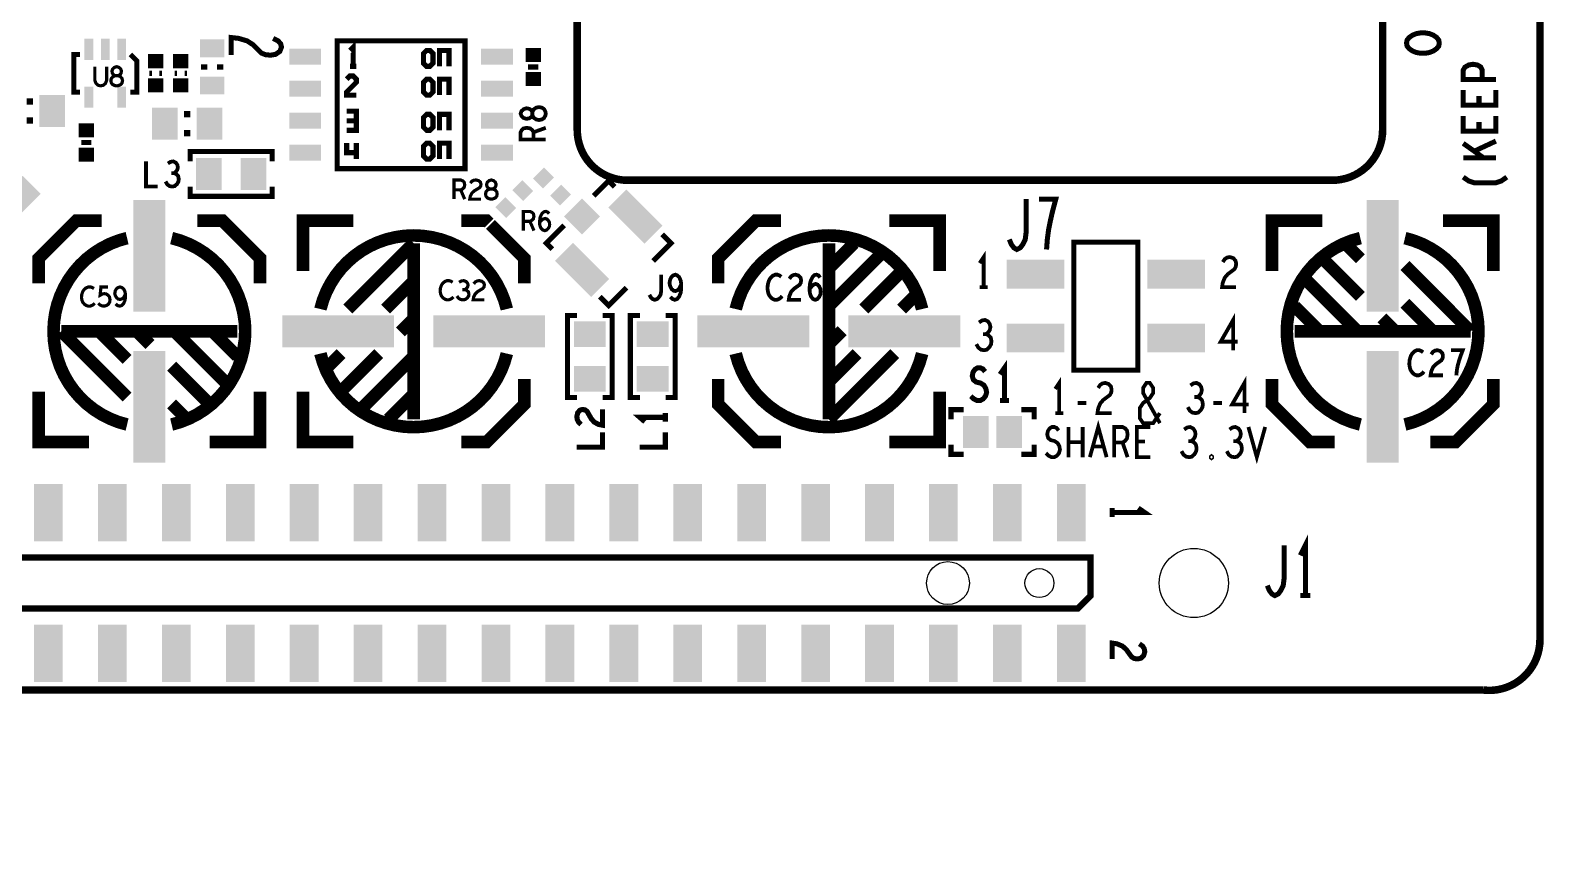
# Model space of a CAD drawing. Extents: x -1.1 to 98.7, y 7.6 to 73.9.
# Drawn here: x 35.5 to 95.7, y 9.8 to 43 of the extents above; entities that cross this region are included whole.
import ezdxf

# ---------------------------------------------------------------- set-up
doc = ezdxf.new("R2010")
doc.units = 0
doc.layers.get('0').update_dxf_attribs({"linetype": 'CONTINUOUS'})
for name, color, linetype in [('BOARD_ART', 7, 'CONTINUOUS'), ('PASTETOP_ART', 3, 'CONTINUOUS'), ('SILK_TOP_ART', 14, 'CONTINUOUS'), ('TRANSPORTPIAESII-1-4_DRL', 13, 'CONTINUOUS')]:
    doc.layers.add(name, color=color, linetype=linetype)

# ---------------------------------------------------------------- blocks, each defined once
blk = doc.blocks.new('RECTANGLE_72')
blk.add_solid([(0.4826, 0.3556), (0.4826, -0.3556), (-0.4826, 0.3556), (-0.4826, -0.3556)])
blk = doc.blocks.new('RECTANGLE_18')
blk.add_solid([(0.508, 0.635), (0.508, -0.635), (-0.508, 0.635), (-0.508, -0.635)])
blk = doc.blocks.new('CUSTOM_74')
for points in [[(-0.413092, 0.01796), (-0.01796, 0.413092), (0.377172, 0.01796), (-0.01796, 0.413092)], [(-0.377172, -0.01796), (-0.413092, 0.01796), (0.413092, -0.01796), (0.377172, 0.01796)], [(0.01796, -0.413092), (-0.377172, -0.01796), (0.01796, -0.413092), (0.413092, -0.01796)]]:
    blk.add_solid(points)
blk = doc.blocks.new('CUSTOM_62')
for points in [[(-0.628616, 0.089804), (0.089804, 0.808224), (0.808224, 0.089804), (0.089804, 0.808224)], [(-0.808224, -0.089804), (-0.628616, 0.089804), (0.628616, -0.089804), (0.808224, 0.089804)], [(-0.089804, -0.808224), (-0.808224, -0.089804), (-0.089804, -0.808224), (0.628616, -0.089804)]]:
    blk.add_solid(points)
blk = doc.blocks.new('RECTANGLE_71')
blk.add_solid([(2.2225, 0.635), (2.2225, -0.635), (-2.2225, 0.635), (-2.2225, -0.635)])
blk = doc.blocks.new('RECTANGLE_69')
blk.add_solid([(1.143, 0.5715), (1.143, -0.5715), (-1.143, 0.5715), (-1.143, -0.5715)])
blk = doc.blocks.new('RECTANGLE_70')
blk.add_solid([(0.635, 2.2225), (0.635, -2.2225), (-0.635, 2.2225), (-0.635, -2.2225)])
blk = doc.blocks.new('RECTANGLE_73')
blk.add_solid([(0.1778, 0.4191), (0.1778, -0.4191), (-0.1778, 0.4191), (-0.1778, -0.4191)])
blk = doc.blocks.new('RECTANGLE_64')
blk.add_solid([(0.635, 0.3175), (0.635, -0.3175), (-0.635, 0.3175), (-0.635, -0.3175)])
blk = doc.blocks.new('RECTANGLE_21')
blk.add_solid([(0.635, 0.508), (0.635, -0.508), (-0.635, 0.508), (-0.635, -0.508)])
blk = doc.blocks.new('RECTANGLE_16')
blk.add_solid([(0.3048, 0.2794), (0.3048, -0.2794), (-0.3048, 0.2794), (-0.3048, -0.2794)])
blk = doc.blocks.new('CUSTOM_61')
for points in [[(-1.07763, 0.35921), (-0.35921, 1.07763), (0.35921, 0.35921), (-0.35921, 1.07763)], [(-0.35921, -0.35921), (-1.07763, 0.35921), (1.07763, -0.35921), (0.35921, 0.35921)], [(0.35921, -1.07763), (-0.35921, -0.35921), (0.35921, -1.07763), (1.07763, -0.35921)]]:
    blk.add_solid(points)
blk = doc.blocks.new('RECTANGLE_25')
blk.add_solid([(0.5715, 1.143), (0.5715, -1.143), (-0.5715, 1.143), (-0.5715, -1.143)])
blk = doc.blocks.new('CUSTOM_66')
for points in [[(-0.71842, 0), (0, 0.71842), (0.71842, 0), (0, 0.71842)], [(0, -0.71842), (-0.71842, 0), (0, -0.71842), (0.71842, 0)]]:
    blk.add_solid(points)
blk = doc.blocks.new('CUSTOM_65')
for points in [[(-0.413092, -0.01796), (-0.377172, 0.01796), (0.377172, -0.01796), (0.413092, 0.01796)], [(-0.377172, 0.01796), (0.01796, 0.413092), (0.413092, 0.01796), (0.01796, 0.413092)], [(-0.01796, -0.413092), (-0.413092, -0.01796), (-0.01796, -0.413092), (0.377172, -0.01796)]]:
    blk.add_solid(points)
blk = doc.blocks.new('ROUND_26')
blk.add_circle((0, 0), 0.575)
blk = doc.blocks.new('ROUND_27')
blk.add_circle((0, 0), 0.85)
blk = doc.blocks.new('ROUND_22')
blk.add_circle((0, 0), 1.375)

msp = doc.modelspace()

# ---------------------------------------------------------------- linework, layer by layer
at = {"layer": 'BOARD_ART', "const_width": 0.3}
for points in [[(95.5, 18.75), (95.5, 60)], [(57.25, 59), (57.25, 39)], [(89.25, 39), (89.25, 59)], [(59.25, 37), (87.25, 37)], [(19.75, 10), (19.75, 16.5), (20, 16.75), (78.75, 16.75), (85.5, 16.75)], [(85.5, 16.75), (85.5, 16.75), (93.25, 16.75)]]:
    msp.add_lwpolyline(points, dxfattribs=at)
for points in [[(57.25, 39, 0.4142136), (59.25, 37)], [(87.25, 37, 0.4142136), (89.25, 39)], [(93.25, 16.75, 0.4490659), (95.5, 18.75)]]:
    msp.add_lwpolyline(points, format="xyb", dxfattribs=at)
at = {"layer": 'SILK_TOP_ART'}
for points, const_width in [([(45.1667, 42.6367), (45.3666, 42.5367), (45.4667, 42.42), (45.5, 42.2867), (45.4333, 42.12), (45.2667, 42.0033), (45.0667, 41.97), (44.8666, 41.9867), (44.7, 42.0533), (44.3667, 42.3867), (44.1333, 42.5367), (43.7999, 42.6367), (43.5, 42.67), (43.5, 41.97)], 0.2), ([(91.5, 42.45), (91.4783, 42.33), (91.3917, 42.225), (91.2617, 42.135), (91.11, 42.075), (90.9367, 42.045), (90.7633, 42.045), (90.59, 42.075), (90.4383, 42.135), (90.3083, 42.225), (90.2217, 42.33), (90.2, 42.45), (90.2217, 42.57), (90.3083, 42.675), (90.4383, 42.765), (90.59, 42.825), (90.7633, 42.855), (90.9367, 42.855), (91.11, 42.825), (91.2617, 42.765), (91.3917, 42.675), (91.4783, 42.57), (91.5, 42.45)], 0.2), ([(37.5, 40.5), (37.25, 40.5), (37.25, 42), (37.5, 42)], 0.2), ([(39.5, 42), (39.75, 41.75), (39.75, 40.5), (39.5, 40.5)], 0.2), ([(47.71, 42.54), (47.71, 37.46), (52.79, 37.46), (52.79, 42.54), (47.71, 42.54)], 0.2032), ([(48.218, 42.159), (48.345, 42.286), (48.345, 41.524)], 0.2032), ([(51.139, 42.032), (51.139, 41.651), (51.266, 41.524), (51.393, 41.524), (51.52, 41.651), (51.52, 42.032), (51.393, 42.159), (51.266, 42.159), (51.139, 42.032)], 0.2032), ([(51.774, 41.524), (51.774, 42.159), (52.155, 42.159), (52.155, 41.524)], 0.2032), ([(38.0847, 41.512), (38.0847, 40.9659), (38.127, 40.8516), (38.2117, 40.7754), (38.3175, 40.75), (38.4233, 40.7754), (38.508, 40.8516), (38.5503, 40.9659), (38.5503, 41.512)], 0.127), ([(38.9525, 40.75), (39.0266, 40.7627), (39.1112, 40.8008), (39.1642, 40.8643), (39.1853, 40.9532), (39.1642, 41.0421), (39.1007, 41.1183), (39.0054, 41.1564), (38.8996, 41.1564), (38.8361, 41.1818), (38.7832, 41.2453), (38.762, 41.3342), (38.7938, 41.4231), (38.8678, 41.4866), (38.9525, 41.512), (39.0372, 41.4866), (39.1112, 41.4231), (39.143, 41.3342), (39.1218, 41.2453), (39.0689, 41.1818), (39.0054, 41.1564), (38.8996, 41.1564), (38.8043, 41.1183), (38.7408, 41.0421), (38.7197, 40.9532), (38.7408, 40.8643), (38.7938, 40.8008), (38.8784, 40.7627), (38.9525, 40.75)], 0.127), ([(42.3055, 41.5), (42.5595, 41.5)], 0.2032), ([(42.9405, 41.5), (43.1945, 41.5)], 0.2032), ([(48.218, 41.524), (48.472, 41.524)], 0.2032), ([(55.3, 41.5), (55.7, 41.5)], 0.2032), ([(93.75, 41.008), (92.45, 41.008), (92.45, 41.368), (92.515, 41.488), (92.6667, 41.578), (92.84, 41.608), (93.0133, 41.578), (93.1433, 41.503), (93.2084, 41.368), (93.2084, 41.008)], 0.2), ([(40.25, 41.25), (40.35, 41.25)], 0.2032), ([(40.65, 41.25), (40.75, 41.25)], 0.2032), ([(41.25, 41.25), (41.35, 41.25)], 0.2032), ([(41.65, 41.25), (41.75, 41.25)], 0.2032), ([(48.091, 41.016), (48.218, 41.143), (48.345, 41.143), (48.472, 41.016), (48.472, 40.889), (48.091, 40.508), (48.091, 40.381), (48.472, 40.381)], 0.2032), ([(51.139, 40.508), (51.139, 40.889), (51.266, 41.016), (51.393, 41.016), (51.52, 40.889), (51.52, 40.508), (51.393, 40.381), (51.266, 40.381), (51.139, 40.508)], 0.2032), ([(51.774, 40.381), (51.774, 41.016), (52.155, 41.016), (52.155, 40.381)], 0.2032), ([(35.5, 40.258), (35.5, 40.004)], 0.254), ([(93.75, 40.581), (93.75, 39.981), (92.45, 39.981), (92.45, 40.581)], 0.2), ([(93.0783, 40.341), (93.0783, 39.981)], 0.2), ([(41.75, 39.758), (41.75, 39.504)], 0.254), ([(48.091, 39.746), (48.472, 39.746), (48.472, 38.984), (48.091, 38.984)], 0.2032), ([(51.139, 39.492), (51.139, 39.111), (51.266, 38.984), (51.393, 38.984), (51.52, 39.111), (51.52, 39.492), (51.393, 39.619), (51.266, 39.619), (51.139, 39.492)], 0.2032), ([(51.774, 38.984), (51.774, 39.619), (52.155, 39.619), (52.155, 38.984)], 0.2032), ([(56, 39.65), (55.9833, 39.7317), (55.9333, 39.825), (55.85, 39.8833), (55.7333, 39.9067), (55.6167, 39.8833), (55.5167, 39.8133), (55.4667, 39.7083), (55.4667, 39.5917), (55.4333, 39.5217), (55.35, 39.4633), (55.2333, 39.44), (55.1167, 39.475), (55.0333, 39.5567), (55, 39.65), (55.0333, 39.7433), (55.1167, 39.825), (55.2333, 39.86), (55.35, 39.8367), (55.4333, 39.7783), (55.4667, 39.7083), (55.4667, 39.5917), (55.5167, 39.4867), (55.6167, 39.4167), (55.7333, 39.3933), (55.85, 39.4167), (55.9333, 39.475), (55.9833, 39.5683), (56, 39.65)], 0.15), ([(35.5, 39.496), (35.5, 39.242)], 0.254), ([(41.75, 38.996), (41.75, 38.742)], 0.254), ([(48.472, 39.365), (48.091, 39.365)], 0.2032), ([(56, 38.6167), (55, 38.6167), (55, 38.9083), (55.05, 39.0017), (55.1167, 39.06), (55.25, 39.0833), (55.3833, 39.06), (55.4667, 38.99), (55.5167, 38.9083), (55.5167, 38.6167)], 0.15), ([(55.5167, 38.9083), (56, 39.0833)], 0.15), ([(93.75, 39.554), (93.75, 38.954), (92.45, 38.954), (92.45, 39.554)], 0.2), ([(93.0783, 39.314), (93.0783, 38.954)], 0.2), ([(37.55, 38.5), (37.95, 38.5)], 0.2032), ([(48.091, 38.476), (48.091, 38.095), (48.472, 38.095)], 0.2032), ([(48.472, 38.476), (48.472, 37.841)], 0.2032), ([(51.139, 37.968), (51.139, 38.349), (51.266, 38.476), (51.393, 38.476), (51.52, 38.349), (51.52, 37.968), (51.393, 37.841), (51.266, 37.841), (51.139, 37.968)], 0.2032), ([(51.774, 37.841), (51.774, 38.476), (52.155, 38.476), (52.155, 37.841)], 0.2032), ([(92.45, 38.467), (93.2517, 37.897)], 0.2), ([(93.75, 38.557), (92.8834, 38.152)], 0.2), ([(41.8744, 37.758), (41.8744, 38.139), (45.1256, 38.139), (45.1256, 37.758)], 0.2032), ([(93.75, 37.897), (92.45, 37.897)], 0.2), ([(40.1167, 37.75), (40.1167, 36.75), (40.5833, 36.75)], 0.15), ([(40.8933, 36.95), (40.9633, 36.8333), (41.0567, 36.7667), (41.1617, 36.75), (41.255, 36.7667), (41.3483, 36.85), (41.4067, 36.95), (41.4183, 37.05), (41.395, 37.1666), (41.3133, 37.25), (41.2317, 37.2833), (41.1267, 37.2833)], 0.15), ([(41.2317, 37.2833), (41.3017, 37.3333), (41.36, 37.4166), (41.3833, 37.5167), (41.36, 37.6167), (41.3017, 37.7), (41.1967, 37.75), (41.0917, 37.7333), (40.9867, 37.6667)], 0.15), ([(45.1256, 36.742), (45.1256, 36.361), (41.8744, 36.361), (41.8744, 36.742)], 0.2032), ([(52.3558, 36.25), (52.3558, 37.012), (52.6204, 37.012), (52.7051, 36.9739), (52.758, 36.9231), (52.7792, 36.8215), (52.758, 36.7199), (52.6945, 36.6564), (52.6204, 36.6183), (52.3558, 36.6183)], 0.127), ([(52.6204, 36.6183), (52.7792, 36.25)], 0.127), ([(53.0014, 36.885), (53.0649, 36.9612), (53.139, 36.9993), (53.2237, 37.012), (53.3295, 36.9866), (53.4036, 36.9231), (53.4248, 36.8469), (53.4142, 36.7707), (53.3718, 36.7072), (53.1602, 36.5802), (53.0649, 36.4913), (53.0014, 36.3643), (52.9802, 36.25), (53.4248, 36.25)], 0.127), ([(53.8375, 36.25), (53.9116, 36.2627), (53.9962, 36.3008), (54.0492, 36.3643), (54.0703, 36.4532), (54.0492, 36.5421), (53.9857, 36.6183), (53.8904, 36.6564), (53.7846, 36.6564), (53.7211, 36.6818), (53.6682, 36.7453), (53.647, 36.8342), (53.6788, 36.9231), (53.7528, 36.9866), (53.8375, 37.012), (53.9222, 36.9866), (53.9962, 36.9231), (54.028, 36.8342), (54.0068, 36.7453), (53.9539, 36.6818), (53.8904, 36.6564), (53.7846, 36.6564), (53.6893, 36.6183), (53.6258, 36.5421), (53.6047, 36.4532), (53.6258, 36.3643), (53.6788, 36.3008), (53.7634, 36.2627), (53.8375, 36.25)], 0.127), ([(57.9057, 36.3806), (58.5, 36.9749), (58.7351, 36.7398)], 0.2032), ([(94.1833, 37.125), (93.9667, 36.975), (93.75, 36.9), (92.8834, 36.9), (92.6667, 36.975), (92.45, 37.125)], 0.2), ([(74.4167, 34.65), (74.5, 34.45), (74.6, 34.3167), (74.7167, 34.25), (74.85, 34.3167), (74.95, 34.45), (75.05, 34.65), (75.0833, 34.9166), (75.0833, 36.25)], 0.2), ([(75.8967, 34.25), (75.93, 34.6833), (75.98, 35.05), (76.0467, 35.3833), (76.13, 35.75), (76.2633, 36.25), (75.5967, 36.25)], 0.2), ([(35.85, 32.9), (35.85, 33.9), (37.35, 35.4), (38.35, 35.4)], 0.5), ([(44.65, 32.9), (44.65, 33.9), (43.15, 35.4), (42.15, 35.4)], 0.5), ([(48.35, 35.4), (46.35, 35.4), (46.35, 33.4)], 0.5), ([(52.65, 35.4), (53.65, 35.4), (53.7476, 35.3024)], 0.5), ([(53.8024, 35.2476), (55.15, 33.9), (55.15, 32.9)], 0.5), ([(55.1058, 35), (55.1058, 35.762), (55.3704, 35.762), (55.4551, 35.7239), (55.508, 35.6731), (55.5292, 35.5715), (55.508, 35.4699), (55.4445, 35.4064), (55.3704, 35.3683), (55.1058, 35.3683)], 0.127), ([(55.7514, 35.3175), (55.8255, 35.4064), (55.889, 35.4572), (55.9737, 35.4826), (56.0478, 35.4572), (56.1007, 35.4064), (56.143, 35.3302), (56.1536, 35.2413), (56.143, 35.1651), (56.1007, 35.0889), (56.0372, 35.0254), (55.9631, 35), (55.8784, 35.0254), (55.8043, 35.1016), (55.762, 35.2159), (55.7514, 35.3429), (55.7726, 35.508), (55.8043, 35.5969), (55.8572, 35.6858), (55.9313, 35.7493), (56.0054, 35.762), (56.0795, 35.7366), (56.1324, 35.6731)], 0.127), ([(65.35, 35.4), (64.35, 35.4), (62.85, 33.9), (62.85, 32.9)], 0.5), ([(69.65, 35.4), (71.65, 35.4), (71.65, 33.4)], 0.5), ([(84.85, 33.4), (84.85, 35.4), (86.85, 35.4)], 0.5), ([(93.65, 33.4), (93.65, 35.4), (91.65, 35.4)], 0.5), ([(55.3704, 35.3683), (55.5292, 35)], 0.127), ([(56.7322, 35.2071), (56.0251, 34.5), (56.2602, 34.2649)], 0.2032), ([(60.2678, 33.7929), (60.9749, 34.5), (60.6213, 34.8536)], 0.2032), ([(50.75, 34.5), (48.1349, 31.8849)], 0.5), ([(50.75, 27.5), (50.75, 34.5)], 0.5), ([(67.25, 33.5), (68.25, 34.5)], 0.5), ([(67.25, 34.5), (67.25, 27.5)], 0.5), ([(76.98, 29.46), (79.52, 29.46), (79.52, 34.54), (76.98, 34.54), (76.98, 29.46)], 0.2032), ([(88.3651, 33.8849), (87.85, 34.4)], 0.5), ([(67.25, 32), (69.25, 34)], 0.5), ([(73.4, 32.75), (73.4, 33.95), (73.24, 33.71)], 0.15), ([(82.8967, 33.75), (82.9767, 33.87), (83.07, 33.93), (83.1767, 33.95), (83.31, 33.91), (83.4033, 33.81), (83.43, 33.69), (83.4167, 33.57), (83.3633, 33.47), (83.0967, 33.27), (82.9767, 33.13), (82.8967, 32.93), (82.87, 32.75), (83.43, 32.75)], 0.15), ([(88.3651, 32.3849), (86.95, 33.8)], 0.5), ([(92.75, 31), (90.1349, 33.6151)], 0.5), ([(50.75, 33), (49.6349, 31.8849)], 0.5), ([(52.3003, 32.9485), (52.2368, 32.9866), (52.1628, 33.012), (52.0781, 33.012), (51.9828, 32.9739), (51.9088, 32.9104), (51.8558, 32.8342), (51.8135, 32.7072), (51.8029, 32.5929), (51.8241, 32.4786), (51.8558, 32.4024), (51.9193, 32.3262), (51.9934, 32.2754), (52.0675, 32.25), (52.1416, 32.25), (52.2157, 32.2754), (52.2792, 32.3135), (52.3321, 32.3643)], 0.127), ([(52.7766, 32.6564), (52.8401, 32.6945), (52.893, 32.758), (52.9142, 32.8342), (52.893, 32.9104), (52.8401, 32.9739), (52.7448, 33.012), (52.6496, 32.9993), (52.5543, 32.9485)], 0.127), ([(53.1364, 32.885), (53.1999, 32.9612), (53.274, 32.9993), (53.3587, 33.012), (53.4645, 32.9866), (53.5386, 32.9231), (53.5598, 32.8469), (53.5492, 32.7707), (53.5068, 32.7072), (53.2952, 32.5802), (53.1999, 32.4913), (53.1364, 32.3643), (53.1152, 32.25), (53.5598, 32.25)], 0.127), ([(60.1167, 32.45), (60.175, 32.35), (60.245, 32.2833), (60.3267, 32.25), (60.42, 32.2833), (60.49, 32.35), (60.56, 32.45), (60.5833, 32.5833), (60.5833, 33.25)], 0.15), ([(60.9517, 32.3666), (61.0333, 32.2833), (61.1267, 32.25), (61.22, 32.2833), (61.3017, 32.3833), (61.36, 32.5333), (61.3833, 32.6833), (61.3833, 32.8667), (61.36, 33.0167), (61.3017, 33.15), (61.2317, 33.2167), (61.15, 33.25), (61.0567, 33.2167), (60.9867, 33.15), (60.94, 33.05), (60.9167, 32.9166), (60.94, 32.8), (60.9983, 32.6833), (61.0683, 32.6166), (61.15, 32.6), (61.2433, 32.6333), (61.3133, 32.7167), (61.3833, 32.8667)], 0.15), ([(65.3567, 33.1667), (65.2867, 33.2167), (65.205, 33.25), (65.1117, 33.25), (65.0067, 33.2), (64.925, 33.1167), (64.8667, 33.0167), (64.82, 32.85), (64.8083, 32.7), (64.8317, 32.55), (64.8667, 32.45), (64.9367, 32.35), (65.0183, 32.2833), (65.1, 32.25), (65.1817, 32.25), (65.2633, 32.2833), (65.3333, 32.3333), (65.3917, 32.4)], 0.15), ([(65.6783, 33.0833), (65.7483, 33.1833), (65.83, 33.2333), (65.9233, 33.25), (66.04, 33.2167), (66.1217, 33.1333), (66.145, 33.0333), (66.1333, 32.9333), (66.0867, 32.85), (65.8533, 32.6833), (65.7483, 32.5667), (65.6783, 32.4), (65.655, 32.25), (66.145, 32.25)], 0.15), ([(66.4783, 32.6666), (66.56, 32.7833), (66.63, 32.85), (66.7233, 32.8833), (66.805, 32.85), (66.8633, 32.7833), (66.91, 32.6833), (66.9217, 32.5667), (66.91, 32.4667), (66.8633, 32.3666), (66.7933, 32.2833), (66.7117, 32.25), (66.6183, 32.2833), (66.5367, 32.3833), (66.49, 32.5333), (66.4783, 32.7), (66.5017, 32.9166), (66.5367, 33.0333), (66.595, 33.15), (66.6767, 33.2333), (66.7583, 33.25), (66.84, 33.2167), (66.8983, 33.1333)], 0.15), ([(68.6349, 31.8849), (70.05, 33.3)], 0.5), ([(88.25, 31), (86.25, 33)], 0.5), ([(38.0503, 32.6985), (37.9868, 32.7366), (37.9128, 32.762), (37.8281, 32.762), (37.7328, 32.7239), (37.6588, 32.6604), (37.6058, 32.5842), (37.5635, 32.4572), (37.5529, 32.3429), (37.5741, 32.2286), (37.6058, 32.1524), (37.6693, 32.0762), (37.7434, 32.0254), (37.8175, 32), (37.8916, 32), (37.9657, 32.0254), (38.0292, 32.0635), (38.0821, 32.1143)], 0.127), ([(38.2197, 32.1143), (38.2832, 32.0508), (38.3572, 32.0127), (38.4525, 32), (38.5478, 32.0254), (38.6218, 32.0762), (38.6748, 32.1651), (38.6853, 32.2667), (38.6642, 32.3683), (38.6112, 32.4318), (38.5372, 32.4826), (38.4631, 32.4953), (38.389, 32.4826), (38.2938, 32.4318), (38.3255, 32.762), (38.6112, 32.762)], 0.127), ([(38.9076, 32.0889), (38.9817, 32.0254), (39.0663, 32), (39.151, 32.0254), (39.2251, 32.1016), (39.278, 32.2159), (39.2992, 32.3302), (39.2992, 32.4699), (39.278, 32.5842), (39.2251, 32.6858), (39.1616, 32.7366), (39.0875, 32.762), (39.0028, 32.7366), (38.9393, 32.6858), (38.897, 32.6096), (38.8758, 32.508), (38.897, 32.4191), (38.9499, 32.3302), (39.0134, 32.2794), (39.0875, 32.2667), (39.1722, 32.2921), (39.2357, 32.3556), (39.2992, 32.4699)], 0.127), ([(52.4697, 32.4024), (52.5332, 32.3135), (52.6178, 32.2627), (52.7131, 32.25), (52.7978, 32.2627), (52.8824, 32.3262), (52.9353, 32.4024), (52.9459, 32.4786), (52.9248, 32.5675), (52.8507, 32.631), (52.7766, 32.6564), (52.6813, 32.6564)], 0.127), ([(59.2071, 32.7322), (58.5, 32.0251), (58.1464, 32.3787)], 0.2032), ([(70.1349, 31.8849), (70.65, 32.4)], 0.5), ([(73.24, 32.75), (73.56, 32.75)], 0.15), ([(86.75, 31), (85.75, 32)], 0.5), ([(91.25, 31), (90.1349, 32.1151)], 0.5), ([(50.75, 31.5), (50.2224, 30.9724)], 0.5), ([(57.242, 28.3744), (56.861, 28.3744), (56.861, 31.6256), (57.242, 31.6256)], 0.2032), ([(58.258, 31.6256), (58.639, 31.6256), (58.639, 28.3744), (58.258, 28.3744)], 0.2032), ([(59.742, 28.3744), (59.361, 28.3744), (59.361, 31.6256), (59.742, 31.6256)], 0.2032), ([(60.758, 31.6256), (61.139, 31.6256), (61.139, 28.3744), (60.758, 28.3744)], 0.2032), ([(67.25, 30.5), (67.7776, 31.0276)], 0.5), ([(73.4933, 30.89), (73.5733, 30.95), (73.64, 31.05), (73.6667, 31.17), (73.64, 31.29), (73.5733, 31.39), (73.4533, 31.45), (73.3333, 31.43), (73.2133, 31.35)], 0.15), ([(83.31, 30.25), (83.31, 31.45), (82.8167, 30.59), (83.4833, 30.59)], 0.15), ([(89.75, 31), (89.2224, 31.5276)], 0.5), ([(36.75, 31), (39.3651, 28.3849)], 0.5), ([(43.75, 31), (36.75, 31)], 0.5), ([(38.25, 31), (39.3651, 29.8849)], 0.5), ([(39.75, 31), (40.2776, 30.4724)], 0.5), ([(41.25, 31), (43.25, 29)], 0.5), ([(42.75, 31), (43.75, 30)], 0.5), ([(73.1067, 30.49), (73.1867, 30.35), (73.2933, 30.27), (73.4133, 30.25), (73.52, 30.27), (73.6267, 30.37), (73.6933, 30.49), (73.7067, 30.61), (73.68, 30.75), (73.5867, 30.85), (73.4933, 30.89), (73.3733, 30.89)], 0.15), ([(85.75, 31), (92.75, 31)], 0.5), ([(47.8651, 30.1151), (47.35, 29.6)], 0.5), ([(49.3651, 30.1151), (47.95, 28.7)], 0.5), ([(50.75, 30), (48.75, 28)], 0.5), ([(67.25, 27.5), (69.8651, 30.1151)], 0.5), ([(67.25, 29), (68.3651, 30.1151)], 0.5), ([(90.8567, 30.1667), (90.7867, 30.2167), (90.705, 30.25), (90.6117, 30.25), (90.5067, 30.2), (90.425, 30.1167), (90.3667, 30.0167), (90.32, 29.85), (90.3083, 29.7), (90.3317, 29.55), (90.3667, 29.45), (90.4367, 29.35), (90.5183, 29.2833), (90.6, 29.25), (90.6817, 29.25), (90.7633, 29.2833), (90.8333, 29.3333), (90.8917, 29.4)], 0.15), ([(91.1783, 30.0833), (91.2483, 30.1833), (91.33, 30.2333), (91.4233, 30.25), (91.54, 30.2167), (91.6217, 30.1333), (91.645, 30.0333), (91.6333, 29.9333), (91.5867, 29.85), (91.3533, 29.6833), (91.2483, 29.5667), (91.1783, 29.4), (91.155, 29.25), (91.645, 29.25)], 0.15), ([(92.1767, 29.25), (92.2, 29.4667), (92.235, 29.65), (92.2817, 29.8167), (92.34, 30), (92.4333, 30.25), (91.9667, 30.25)], 0.15), ([(41.1349, 29.6151), (42.55, 28.2)], 0.5), ([(72.885, 28.4233), (73.005, 28.315), (73.14, 28.25), (73.26, 28.25), (73.38, 28.315), (73.47, 28.4233), (73.515, 28.575), (73.485, 28.7266), (73.41, 28.8567), (73.275, 28.9433), (73.095, 28.9867), (72.99, 29.0733), (72.945, 29.225), (72.975, 29.3767), (73.05, 29.485), (73.155, 29.55), (73.26, 29.55), (73.365, 29.5067), (73.455, 29.3983)], 0.2), ([(74.227, 28.25), (74.227, 29.55), (74.047, 29.29)], 0.2), ([(52.65, 26.6), (53.65, 26.6), (55.15, 28.1), (55.15, 29.1)], 0.5), ([(65.35, 26.6), (64.35, 26.6), (62.85, 28.1), (62.85, 29.1)], 0.5), ([(76.4, 27.75), (76.4, 28.95), (76.24, 28.71)], 0.15), ([(77.9467, 28.75), (78.0267, 28.87), (78.12, 28.93), (78.2267, 28.95), (78.36, 28.91), (78.4533, 28.81), (78.48, 28.69), (78.4667, 28.57), (78.4133, 28.47), (78.1467, 28.27), (78.0267, 28.13), (77.9467, 27.93), (77.92, 27.75), (78.48, 27.75)], 0.15), ([(80.4, 27.35), (79.7333, 28.55), (79.7333, 28.75), (79.8667, 28.95), (80, 28.95), (80.1333, 28.75), (80.1333, 28.55), (80, 28.35), (79.7333, 28.15), (79.6, 27.95), (79.6, 27.55), (79.7333, 27.35), (80.1333, 27.35), (80.4, 27.75)], 0.15), ([(81.8933, 28.39), (81.9733, 28.45), (82.04, 28.55), (82.0667, 28.67), (82.04, 28.79), (81.9733, 28.89), (81.8533, 28.95), (81.7333, 28.93), (81.6133, 28.85)], 0.15), ([(83.76, 27.75), (83.76, 28.95), (83.2667, 28.09), (83.9333, 28.09)], 0.15), ([(84.85, 29.1), (84.85, 28.1), (86.35, 26.6), (87.35, 26.6)], 0.5), ([(93.65, 29.1), (93.65, 28.1), (92.15, 26.6), (91.15, 26.6)], 0.5), ([(35.85, 28.6), (35.85, 26.6), (37.85, 26.6)], 0.5), ([(41.1349, 28.1151), (41.65, 27.6)], 0.5), ([(44.65, 28.6), (44.65, 26.6), (42.65, 26.6)], 0.5), ([(48.35, 26.6), (46.35, 26.6), (46.35, 28.6)], 0.5), ([(50.75, 28.5), (49.75, 27.5)], 0.5), ([(69.65, 26.6), (71.65, 26.6), (71.65, 28.6)], 0.5), ([(74.047, 28.25), (74.407, 28.25)], 0.2), ([(81.5067, 27.99), (81.5867, 27.85), (81.6933, 27.77), (81.8133, 27.75), (81.92, 27.77), (82.0267, 27.87), (82.0933, 27.99), (82.1067, 28.11), (82.08, 28.25), (81.9867, 28.35), (81.8933, 28.39), (81.7733, 28.39)], 0.15), ([(57.4033, 27.302), (57.3017, 27.3909), (57.2509, 27.4946), (57.234, 27.6131), (57.2679, 27.7613), (57.3525, 27.865), (57.4541, 27.8947), (57.5558, 27.8798), (57.6404, 27.8206), (57.8097, 27.5242), (57.9283, 27.3909), (58.0976, 27.302), (58.25, 27.2723), (58.25, 27.8947)], 0.2032), ([(60.75, 27.5835), (59.734, 27.5835), (59.9372, 27.4057)], 0.2032), ([(60.75, 27.4057), (60.75, 27.7613)], 0.2032), ([(72.099, 27.508), (72.099, 27.889), (72.607, 27.889)], 0.2032), ([(74.893, 27.889), (75.401, 27.889), (75.401, 27.508)], 0.2032), ([(76.24, 27.75), (76.56, 27.75)], 0.15), ([(77.1267, 28.15), (77.4733, 28.15)], 0.15), ([(82.5267, 28.15), (82.8733, 28.15)], 0.15), ([(57.234, 26.3982), (58.25, 26.3982), (58.25, 26.9908)], 0.2032), ([(59.734, 26.3982), (60.75, 26.3982), (60.75, 26.9908)], 0.2032), ([(75.87, 26.16), (75.9767, 26.06), (76.0967, 26), (76.2033, 26), (76.31, 26.06), (76.39, 26.16), (76.43, 26.3), (76.4033, 26.44), (76.3367, 26.56), (76.2167, 26.64), (76.0567, 26.68), (75.9633, 26.76), (75.9233, 26.9), (75.95, 27.04), (76.0167, 27.14), (76.11, 27.2), (76.2033, 27.2), (76.2967, 27.16), (76.3767, 27.06)], 0.15), ([(76.77, 26), (76.77, 27.2)], 0.15), ([(77.33, 27.2), (77.33, 26)], 0.15), ([(77.6167, 26), (77.95, 27.2), (78.2833, 26)], 0.15), ([(78.5833, 26), (78.5833, 27.2), (78.9167, 27.2), (79.0233, 27.14), (79.09, 27.06), (79.1167, 26.9), (79.09, 26.74), (79.01, 26.64), (78.9167, 26.58), (78.5833, 26.58)], 0.15), ([(80.0167, 26), (79.4833, 26), (79.4833, 27.2), (80.0167, 27.2)], 0.15), ([(81.6433, 26.64), (81.7233, 26.7), (81.79, 26.8), (81.8167, 26.92), (81.79, 27.04), (81.7233, 27.14), (81.6033, 27.2), (81.4833, 27.18), (81.3633, 27.1)], 0.15), ([(83.4433, 26.64), (83.5233, 26.7), (83.59, 26.8), (83.6167, 26.92), (83.59, 27.04), (83.5233, 27.14), (83.4033, 27.2), (83.2833, 27.18), (83.1633, 27.1)], 0.15), ([(83.9167, 27.2), (84.25, 26), (84.5833, 27.2)], 0.15), ([(72.607, 26.111), (72.099, 26.111), (72.099, 26.492)], 0.2032), ([(75.401, 26.492), (75.401, 26.111), (74.893, 26.111)], 0.2032), ([(77.33, 26.6), (76.77, 26.6)], 0.15), ([(78.1633, 26.42), (77.7367, 26.42)], 0.15), ([(78.9167, 26.58), (79.1167, 26)], 0.15), ([(79.8033, 26.62), (79.4833, 26.62)], 0.15), ([(81.2567, 26.24), (81.3367, 26.1), (81.4433, 26.02), (81.5633, 26), (81.67, 26.02), (81.7767, 26.12), (81.8433, 26.24), (81.8567, 26.36), (81.83, 26.5), (81.7367, 26.6), (81.6433, 26.64), (81.5233, 26.64)], 0.15), ([(83.0567, 26.24), (83.1367, 26.1), (83.2433, 26.02), (83.3633, 26), (83.47, 26.02), (83.5767, 26.12), (83.6433, 26.24), (83.6567, 26.36), (83.63, 26.5), (83.5367, 26.6), (83.4433, 26.64), (83.3233, 26.64)], 0.15), ([(82.45, 25.96), (82.4233, 25.98), (82.4233, 26.02), (82.45, 26.04), (82.4767, 26.02), (82.4767, 25.98), (82.45, 25.96)], 0.15), ([(78.5, 23.8), (79.8, 23.8), (79.54, 23.98)], 0.2), ([(78.5, 23.98), (78.5, 23.62)], 0.2), ([(86.18, 20.5), (86.18, 22.5), (85.98, 22.1)], 0.2), ([(84.6667, 20.9), (84.75, 20.7), (84.85, 20.5667), (84.9667, 20.5), (85.1, 20.5667), (85.2, 20.7), (85.3, 20.9), (85.3333, 21.1666), (85.3333, 22.5)], 0.2), ([(27.858, 22.016), (27.858, 19.984), (77.134, 19.984), (77.642, 20.492), (77.642, 22.016), (27.858, 22.016)], 0.254), ([(85.98, 20.5), (86.38, 20.5)], 0.2), ([(79.5833, 18.585), (79.7133, 18.495), (79.7783, 18.39), (79.8, 18.27), (79.7567, 18.12), (79.6483, 18.015), (79.5184, 17.985), (79.3883, 18), (79.28, 18.06), (79.0633, 18.36), (78.9117, 18.495), (78.695, 18.585), (78.5, 18.615), (78.5, 17.985)], 0.2)]:
    msp.add_lwpolyline(points, dxfattribs=dict(at, const_width=const_width))
at = {"layer": 'SILK_TOP_ART', "const_width": 0.5}
for points in [[(39.3651, 34.7037, 0.3470716), (36.4421, 31)], [(44.0579, 31, 0.3470716), (41.1349, 34.7037)], [(50.75, 34.8079, 0.3470716), (47.0463, 31.8849)], [(54.4537, 31.8849, 0.3470716), (50.75, 34.8079)], [(67.25, 34.8079, 0.3470716), (63.5463, 31.8849)], [(70.9537, 31.8849, 0.3470716), (67.25, 34.8079)], [(88.3651, 34.7037, 0.3470716), (85.4421, 31)], [(93.0579, 31, 0.3470716), (90.1349, 34.7037)], [(36.4421, 31, 0.3470716), (39.3651, 27.2963)], [(41.1349, 27.2963, 0.3470716), (44.0579, 31)], [(85.4421, 31, 0.3470716), (88.3651, 27.2963)], [(90.1349, 27.2963, 0.3470716), (93.0579, 31)], [(47.0463, 30.1151, 0.3470716), (50.75, 27.1921)], [(50.75, 27.1921, 0.3470716), (54.4537, 30.1151)], [(63.5463, 30.1151, 0.3470716), (67.25, 27.1921)], [(67.25, 27.1921, 0.3470716), (70.9537, 30.1151)]]:
    msp.add_lwpolyline(points, format="xyb", dxfattribs=at)

# ---------------------------------------------------------------- block references
at = {"layer": 'PASTETOP_ART'}
for name, p in [('RECTANGLE_73', (37.85, 42.2)), ('RECTANGLE_73', (38.5, 42.2)), ('RECTANGLE_73', (39.15, 42.2)), ('RECTANGLE_72', (42.75, 42.2366)), ('RECTANGLE_64', (46.44, 41.905)), ('RECTANGLE_64', (54.06, 41.905)), ('RECTANGLE_16', (55.5, 41.98)), ('RECTANGLE_16', (40.5, 41.73)), ('RECTANGLE_16', (41.5, 41.73)), ('RECTANGLE_16', (40.5, 40.77)), ('RECTANGLE_16', (41.5, 40.77)), ('RECTANGLE_72', (42.75, 40.7634)), ('RECTANGLE_64', (46.44, 40.635)), ('RECTANGLE_64', (54.06, 40.635)), ('RECTANGLE_16', (55.5, 41.02)), ('RECTANGLE_18', (36.389, 39.75)), ('RECTANGLE_73', (37.85, 40.3)), ('RECTANGLE_73', (39.15, 40.3)), ('RECTANGLE_18', (40.861, 39.25)), ('RECTANGLE_18', (42.639, 39.25)), ('RECTANGLE_16', (37.75, 38.98)), ('RECTANGLE_64', (46.44, 39.365)), ('RECTANGLE_64', (54.06, 39.365)), ('RECTANGLE_16', (37.75, 38.02)), ('RECTANGLE_18', (42.611, 37.25)), ('RECTANGLE_18', (44.389, 37.25)), ('RECTANGLE_64', (46.44, 38.095)), ('RECTANGLE_64', (54.06, 38.095)), ('CUSTOM_65', (55.9106, 37.0894)), ('CUSTOM_62', (35.1286, 36.3714)), ('CUSTOM_74', (55.0894, 36.5894)), ('CUSTOM_65', (56.5894, 36.4106)), ('RECTANGLE_70', (40.25, 34)), ('CUSTOM_74', (54.4106, 35.9106)), ('CUSTOM_66', (57.4393, 35.5607)), ('CUSTOM_61', (59.5607, 35.5607)), ('RECTANGLE_70', (89.25, 34)), ('CUSTOM_61', (57.4393, 33.4393)), ('RECTANGLE_69', (75.456, 33.27)), ('RECTANGLE_69', (81.044, 33.27)), ('RECTANGLE_71', (47.75, 31)), ('RECTANGLE_71', (53.75, 31)), ('RECTANGLE_21', (57.75, 30.889)), ('RECTANGLE_21', (60.25, 30.889)), ('RECTANGLE_71', (64.25, 31)), ('RECTANGLE_71', (70.25, 31)), ('RECTANGLE_69', (75.456, 30.73)), ('RECTANGLE_69', (81.044, 30.73)), ('RECTANGLE_70', (40.25, 28)), ('RECTANGLE_70', (89.25, 28)), ('RECTANGLE_21', (57.75, 29.111)), ('RECTANGLE_21', (60.25, 29.111)), ('RECTANGLE_18', (73.0896, 27)), ('RECTANGLE_18', (74.4104, 27)), ('RECTANGLE_25', (36.24, 23.794)), ('RECTANGLE_25', (38.78, 23.794)), ('RECTANGLE_25', (41.32, 23.794)), ('RECTANGLE_25', (43.86, 23.794)), ('RECTANGLE_25', (46.4, 23.794)), ('RECTANGLE_25', (48.94, 23.794)), ('RECTANGLE_25', (51.48, 23.794)), ('RECTANGLE_25', (54.02, 23.794)), ('RECTANGLE_25', (56.56, 23.794)), ('RECTANGLE_25', (59.1, 23.794)), ('RECTANGLE_25', (61.64, 23.794)), ('RECTANGLE_25', (64.18, 23.794)), ('RECTANGLE_25', (66.72, 23.794)), ('RECTANGLE_25', (69.26, 23.794)), ('RECTANGLE_25', (71.8, 23.794)), ('RECTANGLE_25', (74.34, 23.794)), ('RECTANGLE_25', (76.88, 23.794)), ('RECTANGLE_25', (36.24, 18.206)), ('RECTANGLE_25', (38.78, 18.206)), ('RECTANGLE_25', (41.32, 18.206)), ('RECTANGLE_25', (43.86, 18.206)), ('RECTANGLE_25', (46.4, 18.206)), ('RECTANGLE_25', (48.94, 18.206)), ('RECTANGLE_25', (51.48, 18.206)), ('RECTANGLE_25', (54.02, 18.206)), ('RECTANGLE_25', (56.56, 18.206)), ('RECTANGLE_25', (59.1, 18.206)), ('RECTANGLE_25', (61.64, 18.206)), ('RECTANGLE_25', (64.18, 18.206)), ('RECTANGLE_25', (66.72, 18.206)), ('RECTANGLE_25', (69.26, 18.206)), ('RECTANGLE_25', (71.8, 18.206)), ('RECTANGLE_25', (74.34, 18.206)), ('RECTANGLE_25', (76.88, 18.206))]:
    msp.add_blockref(name, p, dxfattribs=at)
at = {"layer": 'TRANSPORTPIAESII-1-4_DRL'}
for name, p in [('ROUND_22', (81.75, 21)), ('ROUND_27', (71.98, 21)), ('ROUND_26', (75.61, 21))]:
    msp.add_blockref(name, p, dxfattribs=at)

doc.saveas('drawing.dxf')
